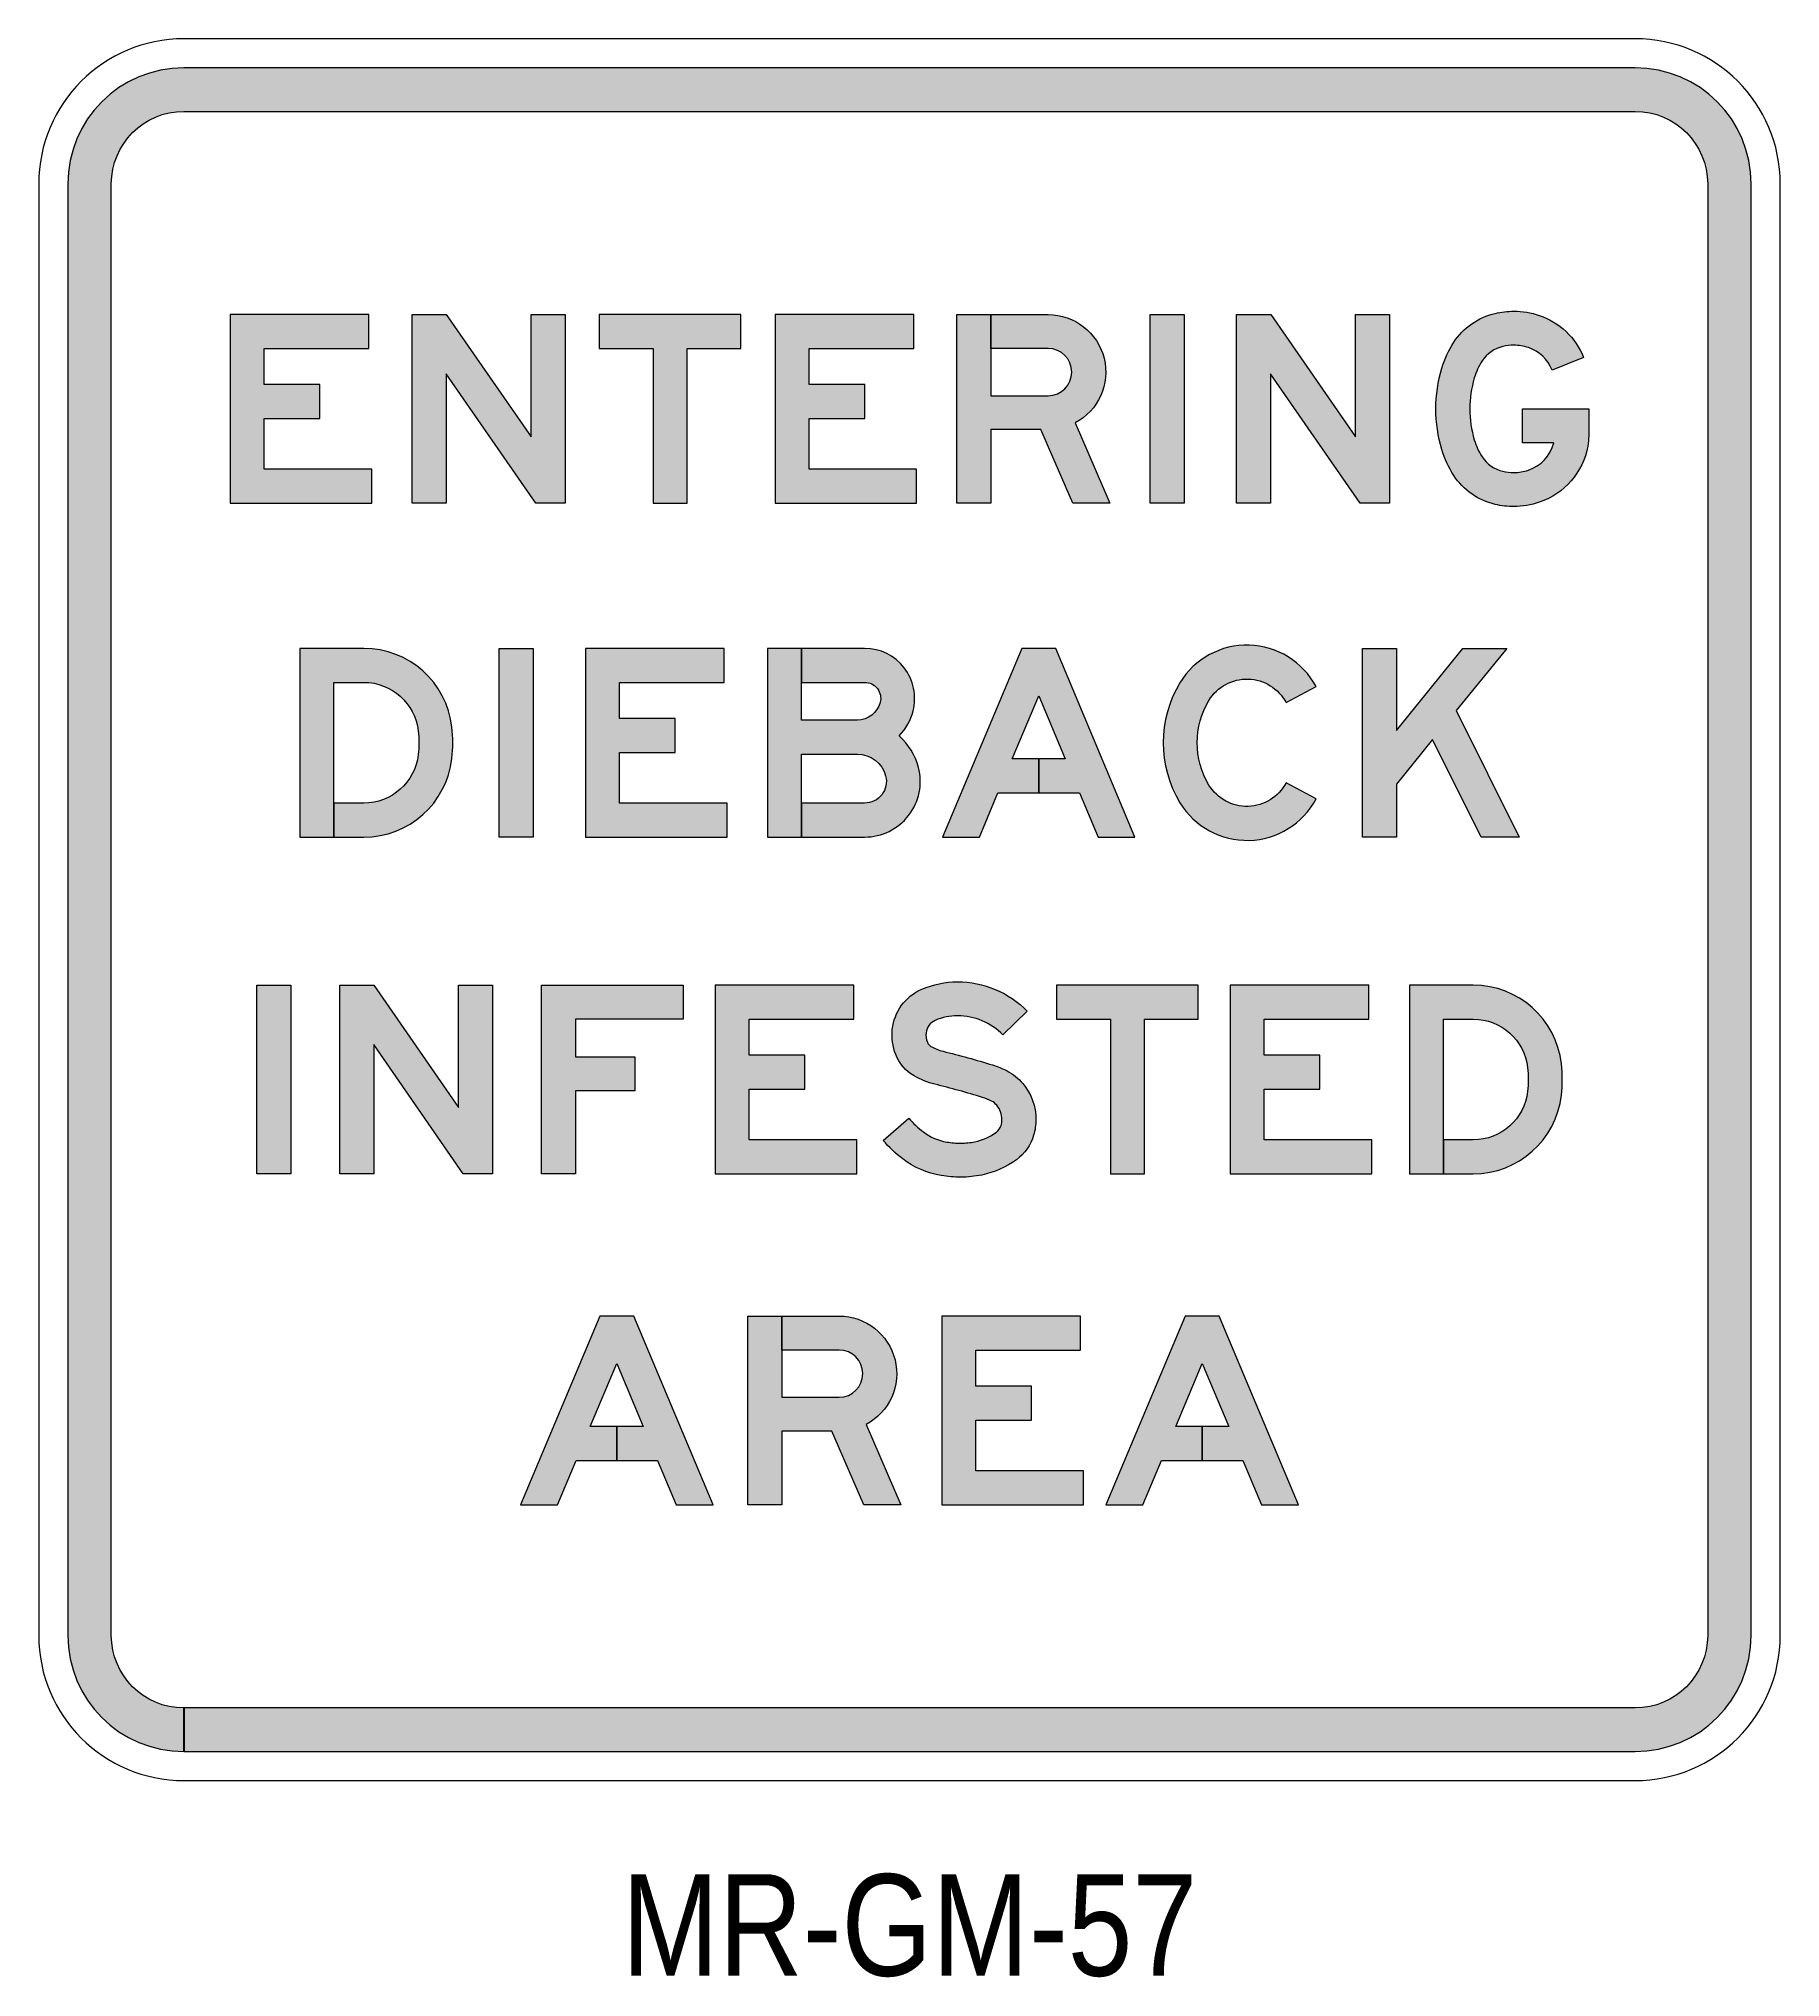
# Model space of a CAD drawing. Header units: millimetres. Extents: x 5.9 to 65.9, y 0.4 to 67.2.
import ezdxf
from ezdxf.enums import TextEntityAlignment as Align

# ---------------------------------------------------------------- set-up
doc = ezdxf.new("R2010")
doc.units = ezdxf.units.MM
doc.layers.add('GSBWFILL', color=7, linetype='Continuous', lineweight=0)
doc.layers.add('GSCOLORFILL', color=7, linetype='Continuous', lineweight=0)
doc.layers.add('T35', color=3, linetype='Continuous')
doc.layers.get('GSCOLORFILL').off()
doc.styles.add('T35', font='ARIALN.TTF', dxfattribs={"height": 3.5})
doc.styles.add('TSText', font='isocp2.shx')

# ---------------------------------------------------------------- blocks, each defined once
blk = doc.blocks.new('*U36')
at = {"layer": 'GSBWFILL', "transparency": 33554687}
blk.add_hatch(color=256, dxfattribs=at).paths.add_polyline_path([(-249.8500000000004, -290), (250, -290, 0.414213562373095), (290, -250), (290, 250, 0.414213562373095), (250, 290), (-250, 290, 0.414213562373095), (-290, 250), (-290, -250, 0.414213562373095), (-250, -290), (-250, -275, -0.414213562373095), (-275, -250), (-275, 250, -0.414213562373095), (-250, 275), (250, 275, -0.414213562373095), (275, 250), (275, -250, -0.414213562373095), (250, -275), (-249.8500000000004, -275)])
at = {"layer": 'GSBWFILL', "linetype": 'Continuous', "transparency": 33554687}
for points in [[(-250, -300), (250, -300, 0.414213562373095), (300, -250), (300, 250, 0.414213562373095), (250, 300), (-250, 300, 0.414213562373095), (-300, 250), (-300, -250, 0.414213562373095), (-250, -300)], [(-249.8500000000004, -290), (250, -290, 0.414213562373095), (290, -250), (290, 250, 0.414213562373095), (250, 290), (-250, 290, 0.414213562373095), (-290, 250), (-290, -250, 0.414213562373095), (-250, -290), (-250, -275, -0.414213562373095), (-275, -250), (-275, 250, -0.414213562373095), (-250, 275), (250, 275, -0.414213562373095), (275, 250), (275, -250, -0.414213562373095), (250, -275), (-249.8500000000004, -275), (-249.8500000000004, -290)]]:
    blk.add_lwpolyline(points, format="xyb", close=True, dxfattribs=at)
at = {"layer": 'GSBWFILL', "color": 250, "transparency": 33554687, "style": 'TSText'}
for s in ['levels:GSCOLORFILL|GSBWFILL|GSOUTLINE', 'panelStyle:MR-W5-11 Entry_Exit.ssm', 'chevronShoulderRadius:300.000', 'constructPanels:900|600|450', 'panelBorderRadius:300.000', 'chevronTipRadius:300.000', 'constructPanelMode:0', 'panelRoundCorners:0', 'panelStation:none', 'panelHeightLock:1', 'panelWidthLock:1', 'heightRounding:2', 'legendMaterial:0', 'panelName:name', 'panelStandard:2', 'widthRounding:2', 'panelMounting:1', 'panelMaterial:0', 'panelQuantity:1', 'marginAlign:9', 'panelShape:0', 'panelSizes:', 'version:2']:
    blk.add_text(s, height=0.001, dxfattribs=at).set_placement((0, 299.9979999999996), align=Align.CENTER)
blk = doc.blocks.new('*U9')
at = {"layer": 'GSBWFILL', "linetype": 'Continuous'}
blk.add_hatch(color=256, dxfattribs=at).paths.add_polyline_path([(0, 0), (36, 0), (36, 200), (0, 200)])
at = {"layer": 'GSBWFILL'}
blk.add_lwpolyline([(0, 0), (0, 200), (36, 200), (36, 0)], close=True, dxfattribs=at)
blk = doc.blocks.new('*U10')
at = {"layer": 'GSBWFILL', "linetype": 'Continuous'}
blk.add_hatch(color=256, dxfattribs=at).paths.add_polyline_path([(131, 0), (162, 0), (162, 200), (126, 200), (126, 70.38686046613338), (36.12227550571287, 200), (0, 200), (0, 0), (36, 0), (36, 137)])
at = {"layer": 'GSBWFILL'}
blk.add_lwpolyline([(162, 200), (162, 0), (131, 0), (36, 137), (36, 0), (0, 0), (0, 200), (36.12227550571288, 200), (126, 70.38686046613333), (126, 200)], close=True, dxfattribs=at)
blk = doc.blocks.new('*U11')
at = {"layer": 'GSBWFILL', "linetype": 'Continuous'}
blk.add_hatch(color=256, dxfattribs=at).paths.add_polyline_path([(0, 200), (0, 0), (36, 0), (36, 88), (99.00000000000021, 88), (99.00000000000023, 124), (36.00000000000022, 124), (36.00000000000023, 164), (150, 164), (150, 200)])
at = {"layer": 'GSBWFILL'}
blk.add_lwpolyline([(36, 88), (36, 0), (0, 0), (0, 200), (150, 200), (150, 164), (36.00000000000023, 164), (36.00000000000023, 124), (99.00000000000023, 124), (99.00000000000023, 88)], close=True, dxfattribs=at)
blk = doc.blocks.new('*U12')
at = {"layer": 'GSBWFILL', "linetype": 'Continuous'}
blk.add_hatch(color=256, dxfattribs=at).paths.add_polyline_path([(0, 200), (0, 0), (150.0000000000001, 0), (149.9999999999999, 35.99999999999999), (35.99999999999989, 35.99999999999999), (36, 89.79369452008171), (95, 89.79369452008171), (95, 125.7936945200817), (36.00000000000001, 125.7936945200817), (35.99999999999989, 164), (146.9999999999999, 164), (147.0000000000001, 200)])
at = {"layer": 'GSBWFILL'}
blk.add_lwpolyline([(149.9999999999999, 35.99999999999999), (35.99999999999989, 35.99999999999999), (36, 89.79369452008171), (95, 89.79369452008171), (95, 125.7936945200817), (36, 125.7936945200817), (35.99999999999989, 164), (146.9999999999999, 164), (147.0000000000001, 200), (0, 200), (0, 0), (150.0000000000001, 0)], close=True, dxfattribs=at)
blk = doc.blocks.new('*U13')
at = {"layer": 'GSBWFILL'}
h = blk.add_hatch(color=256, dxfattribs=at)
edge = h.paths.add_edge_path()
edge.add_arc((102.1677367288178, 57.50820776820213), 23.83226327118223, 6.832938938193173e-14, 39.55608542603352)
edge.add_arc((107.1534970872967, 61.62635490903778), 17.36566120937627, 39.55608542603418, 63.01077826704883)
edge.add_arc((87.8050587171796, 23.63524046432323), 59.99999999999925, 63.01077826704869, 72.8961176715449)
edge.add_arc((-169.4735156778506, -812.46024808554), 934.7845053589897, 72.89611767154476, 76.10673573896845)
edge.add_arc((75.69239005524184, 178.7088812800609), 86.25543721979645, 240.1812424533808, 256.1067357389686, ccw=False)
edge.add_arc((55.0358952433962, 142.6679730541961), 44.71463987962718, 201.2247471099137, 240.1812424533812, ccw=False)
edge.add_arc((66.646312128295, 147.1771271481237), 57.16992995589305, 174.1420972584934, 201.2247471099137, ccw=False)
edge.add_arc((61.79447591919619, 147.6749130327941), 52.29262482017525, 113.3248090472218, 174.1420972584929, ccw=False)
edge.add_arc((78.90863453129744, 107.9835979516592), 95.5164020483408, 90.00000000000011, 113.32480904722209, ccw=False)
edge.add_arc((78.90863453129735, 100.0247905084006), 103.4752094915994, 44.43422151187508, 90, ccw=False)
edge.add_line((152.7955899241834, 172.4667452176714), (127.089622212566, 147.263506854134))
edge.add_arc((78.90863453129734, 100.0247905084006), 67.4752094915994, 44.43422151187518, 89.99999999999997)
edge.add_arc((78.90863453129748, 107.9835979516591), 59.51640204834086, 90.0000000000001, 113.324809047222)
edge.add_arc((61.79447591919633, 147.674913032794), 16.29262482017533, 113.3248090472216, 174.1420972584926)
edge.add_arc((66.64631212829485, 147.1771271481235), 21.16992995589287, 174.1420972584934, 201.2247471099135)
edge.add_arc((55.03589524339601, 142.6679730541961), 8.714639879627033, 201.2247471099151, 240.1812424533825)
edge.add_arc((75.69239005524224, 178.7088812800619), 50.25543721979742, 240.1812424533807, 256.1067357389685)
edge.add_arc((-169.4735156778484, -812.4602480855314), 970.7845053589808, 72.8961176715448, 76.1067357389685, ccw=False)
edge.add_arc((87.80505871717845, 23.63524046432066), 96.00000000000209, 63.010778267048806, 72.89611767154503, ccw=False)
edge.add_arc((107.1534970872962, 61.62635490903731), 53.36566120937694, 39.55608542603369, 63.01077826704852, ccw=False)
edge.add_arc((102.1677367288177, 57.50820776820207), 59.83226327118229, 1.1368683772161603e-13, 39.55608542603352, ccw=False)
edge.add_arc((103.6269646087591, 57.50820776820174), 58.37303539124093, -16.502784206950082, 3.979039320256561e-13, ccw=False)
edge.add_arc((112.1326712234255, 54.9882530896153), 49.50189022294897, 306.067654283575, 343.4972157930495, ccw=False)
edge.add_arc((85.46325567343933, 91.60455398895405), 94.8010206486951, 281.64463353434644, 306.0676542835746, ccw=False)
edge.add_arc((82.48655818798457, 106.0487587405361), 109.5487587405361, 269.9999999999998, 281.6446335343465, ccw=False)
edge.add_arc((82.48655818798396, 125.621958325544), 129.121958325544, 260.73485717810445, 270.0000000000001, ccw=False)
edge.add_arc((76.4331664513607, 88.5145574524285), 91.52404945982235, 232.6491566250259, 260.73485717810445, ccw=False)
edge.add_arc((105.4234516809131, 126.4997735101296), 139.3080768815565, 220.820184332199, 232.6491566250259, ccw=False)
edge.add_line((0, 35.43586122804156), (27.24353350839601, 58.96860186692398))
edge.add_arc((105.4234516809135, 126.4997735101296), 103.3080768815567, 220.8201843321989, 232.6491566250257)
edge.add_arc((76.43316645136075, 88.5145574524285), 55.52404945982237, 232.6491566250259, 260.7348571781044)
edge.add_arc((82.4865581879839, 125.6219583255439), 93.12195832554396, 260.7348571781044, 270.0000000000001)
edge.add_arc((82.48655818798446, 106.0487587405378), 73.54875874053782, 269.9999999999997, 281.6446335343464)
edge.add_arc((85.46325567343933, 91.6045539889536), 58.80102064869467, 281.6446335343466, 306.0676542835747)
edge.add_arc((112.1326712234256, 54.98825308961523), 13.5018902229488, 306.0676542835752, 343.4972157930496)
edge.add_arc((103.626964608759, 57.50820776820193), 22.37303539124099, 343.49721579305, 360.0000000000006)
blk.add_lwpolyline([(126, 57.50820776820215, 0.1743304954717333), (120.5424491874822, 72.68538519644424, 0.1026991963822993), (115.0344314514025, 77.10075514903069, 0.04315969887402462), (105.4513640290994, 80.98162578056109, 0.01400988057183624), (54.98125867972931, 94.9768713488255, -0.06960013284270304), (32.801181761046, 103.8734304493072, -0.1716360035512778), (13.35436019429551, 126.4800560938415, -0.1187234951562883), (9.774919317474087, 153.0119854085295, -0.2717749908022042), (41.08956920335277, 195.6939243561421, -0.1021265273709435), (78.90863453129737, 203.5, -0.2014799836775048), (152.7955899241834, 172.4667452176714), (127.089622212566, 147.263506854134, 0.2014799836775047), (78.90863453129737, 167.5, 0.1021265273709431), (55.34352268787541, 162.6360234841711, 0.2717749908022039), (45.58692998058166, 149.3377654551959, 0.1187234951562877), (46.91239098258097, 139.5130361679643, 0.1716360035512769), (50.70247063465513, 135.1071279035569, 0.06960013284270296), (63.62535989294918, 129.923681134779, -0.01400988057183625), (116.039147216251, 115.3894569703044, -0.04315969887402459), (131.3720550919364, 109.1800639598556, -0.1026991963822996), (148.2985057980094, 95.61138182545061, -0.1743304954717333), (162, 57.50820776820215, -0.0721316908843222), (159.5953772349078, 40.92665027512463, -0.164784960601969), (141.2764200869867, 14.97476739013437, -0.1069707658156256), (104.597983862003, -1.245301655436165, -0.05085306687622443), (82.4865581879842, -3.500000000000014, -0.04044884992955392), (61.69748190355608, -1.815455447114473, -0.1231641550803296), (20.90607000580076, 15.7588484678444, -0.05165950962832984), (0, 35.43586122804156), (27.24353350839601, 58.96860186692398, 0.05165950962832951), (42.74705588697816, 44.37652370078759, 0.1231641550803296), (67.49360485541308, 33.71488312046684, 0.04044884992955369), (82.48655818798409, 32.49999999999999, 0.05085306687622443), (97.33170961648659, 34.01375758596934, 0.1069707658156254), (120.0817757135521, 44.07437305556637, 0.1647849606019683), (125.0783636679948, 51.15288000174188, 0.07213169088432243)], format="xyb", close=True, dxfattribs=at)
blk = doc.blocks.new('*U14')
at = {"layer": 'GSBWFILL', "linetype": 'Continuous'}
blk.add_hatch(color=256, dxfattribs=at).paths.add_polyline_path([(57.00000000000007, 163.9999999999999), (57.00000000000001, 0), (93, 0), (93.00000000000006, 163.9999999999999), (150, 163.9999999999999), (150, 200), (0, 200), (0, 164)])
at = {"layer": 'GSBWFILL'}
blk.add_lwpolyline([(0, 164), (57.00000000000006, 163.9999999999999), (57, 0), (93, 0), (93.00000000000006, 163.9999999999999), (150, 163.9999999999999), (150, 200), (0, 200)], close=True, dxfattribs=at)
blk = doc.blocks.new('*U15')
at = {"layer": 'GSBWFILL', "linetype": 'Continuous'}
blk.add_hatch(color=256, dxfattribs=at).paths.add_polyline_path([(0, 200), (0, 0), (150.0000000000001, 0), (149.9999999999999, 35.99999999999999), (35.99999999999989, 35.99999999999999), (36, 89.79369452008171), (95, 89.79369452008171), (95, 125.7936945200817), (36.00000000000001, 125.7936945200817), (35.99999999999989, 164), (146.9999999999999, 164), (147.0000000000001, 200)])
at = {"layer": 'GSBWFILL'}
blk.add_lwpolyline([(149.9999999999999, 35.99999999999999), (35.99999999999989, 35.99999999999999), (36, 89.79369452008171), (95, 89.79369452008171), (95, 125.7936945200817), (36, 125.7936945200817), (35.99999999999989, 164), (146.9999999999999, 164), (147.0000000000001, 200), (0, 200), (0, 0), (150.0000000000001, 0)], close=True, dxfattribs=at)
blk = doc.blocks.new('*U16')
at = {"layer": 'GSBWFILL', "linetype": 'Continuous'}
blk.add_hatch(color=256, dxfattribs=at).paths.add_polyline_path([(35.99999999999999, 164), (67.65928218272634, 164, -0.3813617437735931), (125.286421175144, 112.5660377358489, -0.05678630287894238), (125.2864211751439, 87.4339622641509, -0.3813617437735919), (67.6592821827264, 36), (36.00999999999999, 36), (36.00999999999999, 0), (67.65928218272637, 0, 0.3813617437735922), (161.0549902049202, 83.3584905660376, 0.05678630287894339), (161.0549902049202, 116.6415094339625, 0.3813617437735915), (67.65928218272632, 200), (0, 200), (0, 0), (36, 0)])
at = {"layer": 'GSBWFILL'}
blk.add_lwpolyline([(36.00999999999999, 0), (67.65928218272643, 0, 0.3813617437735924), (161.0549902049202, 83.35849056603772, 0.05678630287894275), (161.0549902049202, 116.6415094339623, 0.3813617437735923), (67.65928218272632, 200), (0, 200), (0, 0), (36, 0), (36, 164), (67.65928218272632, 164, -0.3813617437735922), (125.2864211751439, 112.5660377358491, -0.05678630287894275), (125.2864211751439, 87.43396226415092, -0.3813617437735924), (67.65928218272632, 36), (36.00999999999999, 36)], format="xyb", close=True, dxfattribs=at)
blk = doc.blocks.new('*U8')
at = {"layer": 'GSCOLORFILL', "color": 28, "true_color": 0x0a0a0a}
for name, p, xscale, yscale, zscale in [('*U9', (0, 0), 0.325, 0.325, 0.325), ('*U10', (28.6, 0), 0.325, 0.325, 0.325), ('*U11', (98.15, 0), 0.325, 0.325, 0.325), ('*U12', (157.95, 0), 0.3249999999999997, 0.3249999999999997, 0.3249999999999997), ('*U13', (215.8, 0), 0.325, 0.325, 0.325), ('*U14', (275.6, 0), 0.325, 0.325, 0.325), ('*U15', (335.4, 0), 0.3249999999999997, 0.3249999999999997, 0.3249999999999997), ('*U16', (397.15, 0), 0.3249999999999998, 0.3249999999999998, 0.3249999999999998)]:
    blk.add_blockref(name, p, dxfattribs=dict(at, xscale=xscale, yscale=yscale, zscale=zscale))
blk = doc.blocks.new('*U7')
at = {"layer": 'GSCOLORFILL'}
blk.add_blockref('*U8', (-224.9, 0), dxfattribs=at)
blk = doc.blocks.new('*U28')
at = {"layer": 'GSBWFILL', "linetype": 'Continuous'}
blk.add_hatch(color=256, dxfattribs=at).paths.add_polyline_path([(0, 200), (0, 0), (150.0000000000001, 0), (149.9999999999999, 35.99999999999999), (35.99999999999989, 35.99999999999999), (36, 89.79369452008171), (95, 89.79369452008171), (95, 125.7936945200817), (36.00000000000001, 125.7936945200817), (35.99999999999989, 164), (146.9999999999999, 164), (147.0000000000001, 200)])
at = {"layer": 'GSBWFILL'}
blk.add_lwpolyline([(149.9999999999999, 35.99999999999999), (35.99999999999989, 35.99999999999999), (36, 89.79369452008171), (95, 89.79369452008171), (95, 125.7936945200817), (36, 125.7936945200817), (35.99999999999989, 164), (146.9999999999999, 164), (147.0000000000001, 200), (0, 200), (0, 0), (150.0000000000001, 0)], close=True, dxfattribs=at)
blk = doc.blocks.new('*U29')
at = {"layer": 'GSBWFILL', "linetype": 'Continuous'}
blk.add_hatch(color=256, dxfattribs=at).paths.add_polyline_path([(131, 0), (162, 0), (162, 200), (126, 200), (126, 70.38686046613338), (36.12227550571287, 200), (0, 200), (0, 0), (36, 0), (36, 137)])
at = {"layer": 'GSBWFILL'}
blk.add_lwpolyline([(162, 200), (162, 0), (131, 0), (36, 137), (36, 0), (0, 0), (0, 200), (36.12227550571288, 200), (126, 70.38686046613333), (126, 200)], close=True, dxfattribs=at)
blk = doc.blocks.new('*U30')
at = {"layer": 'GSBWFILL', "linetype": 'Continuous'}
blk.add_hatch(color=256, dxfattribs=at).paths.add_polyline_path([(57.00000000000007, 163.9999999999999), (57.00000000000001, 0), (93, 0), (93.00000000000006, 163.9999999999999), (150, 163.9999999999999), (150, 200), (0, 200), (0, 164)])
at = {"layer": 'GSBWFILL'}
blk.add_lwpolyline([(0, 164), (57.00000000000006, 163.9999999999999), (57, 0), (93, 0), (93.00000000000006, 163.9999999999999), (150, 163.9999999999999), (150, 200), (0, 200)], close=True, dxfattribs=at)
blk = doc.blocks.new('*U31')
at = {"layer": 'GSBWFILL', "linetype": 'Continuous'}
blk.add_hatch(color=256, dxfattribs=at).paths.add_polyline_path([(0, 200), (0, 0), (150.0000000000001, 0), (149.9999999999999, 35.99999999999999), (35.99999999999989, 35.99999999999999), (36, 89.79369452008171), (95, 89.79369452008171), (95, 125.7936945200817), (36.00000000000001, 125.7936945200817), (35.99999999999989, 164), (146.9999999999999, 164), (147.0000000000001, 200)])
at = {"layer": 'GSBWFILL'}
blk.add_lwpolyline([(149.9999999999999, 35.99999999999999), (35.99999999999989, 35.99999999999999), (36, 89.79369452008171), (95, 89.79369452008171), (95, 125.7936945200817), (36, 125.7936945200817), (35.99999999999989, 164), (146.9999999999999, 164), (147.0000000000001, 200), (0, 200), (0, 0), (150.0000000000001, 0)], close=True, dxfattribs=at)
blk = doc.blocks.new('*U32')
at = {"layer": 'GSBWFILL'}
h = blk.add_hatch(color=256, dxfattribs=at)
edge = h.paths.add_edge_path()
edge.add_line((36.00499999523612, 163.9999999999999), (36.00499999523612, 200))
edge.add_line((36.00499999523612, 200), (96.68865915777639, 200))
edge.add_arc((96.68865914828642, 138.9999999985824), 61.00000000141762, -62.16300381389169, 89.99999999108633, ccw=False)
edge.add_line((125.1730801702538, 85.05894180339811), (161.9999999785624, 0))
edge.add_line((161.9999999785624, 0), (122.7706969207973, 0))
edge.add_line((122.7706969207973, 0), (88.99999998822256, 78))
edge.add_line((88.99999998822256, 78), (36.00999999523475, 78))
edge.add_line((36.00999999523475, 78), (35.99999999523612, 0))
edge.add_line((35.99999999523612, 0), (5.684341886080801e-14, 0))
edge.add_line((5.684341886080801e-14, 0), (5.684341886080801e-14, 200))
edge.add_line((5.684341886080801e-14, 200), (35.99279999523714, 200))
edge.add_line((35.99279999523714, 200), (36.00999999523475, 114))
edge.add_line((36.00999999523475, 114), (96.68865915777667, 114.000000001654))
edge.add_arc((96.68865915777644, 138.9999999999999), 24.99999999834591, 270.0000000000005, 449.9999999999999)
edge.add_line((96.6886591577765, 163.9999999983459), (36.00499999523612, 163.9999999999999))
blk.add_lwpolyline([(36.00499999523612, 163.9999999999999), (36.00499999523612, 200), (96.68865915777639, 200, -0.7824316467772549), (125.1730801702538, 85.05894180339811), (161.9999999785624, 0), (122.7706969207973, 0), (88.99999998822256, 78), (36.00999999523475, 78), (35.99999999523612, 0), (5.684341886080801e-14, 0), (5.684341886080801e-14, 200), (35.99279999523714, 200), (36.00999999523475, 114), (96.68865915777667, 114.000000001654, 0.9999999999999943), (96.6886591577765, 163.9999999983459)], format="xyb", close=True, dxfattribs=at)
blk = doc.blocks.new('*U33')
at = {"layer": 'GSBWFILL', "linetype": 'Continuous'}
blk.add_hatch(color=256, dxfattribs=at).paths.add_polyline_path([(0, 0), (36, 0), (36, 200), (0, 200)])
at = {"layer": 'GSBWFILL'}
blk.add_lwpolyline([(0, 0), (0, 200), (36, 200), (36, 0)], close=True, dxfattribs=at)
blk = doc.blocks.new('*U34')
at = {"layer": 'GSBWFILL', "linetype": 'Continuous'}
blk.add_hatch(color=256, dxfattribs=at).paths.add_polyline_path([(131, 0), (162, 0), (162, 200), (126, 200), (126, 70.38686046613338), (36.12227550571287, 200), (0, 200), (0, 0), (36, 0), (36, 137)])
at = {"layer": 'GSBWFILL'}
blk.add_lwpolyline([(162, 200), (162, 0), (131, 0), (36, 137), (36, 0), (0, 0), (0, 200), (36.12227550571288, 200), (126, 70.38686046613333), (126, 200)], close=True, dxfattribs=at)
blk = doc.blocks.new('*U35')
at = {"layer": 'GSBWFILL'}
h = blk.add_hatch(color=256, dxfattribs=at)
edge = h.paths.add_edge_path()
edge.add_line((124.9539293998874, 64.00000000000058), (91.94101610818628, 64.00000000000055))
edge.add_line((91.94101610818628, 64.00000000000055), (91.94101610818628, 100.0000000000006))
edge.add_line((91.94101610818628, 100.0000000000006), (162.0000000000001, 100.0000000000006))
edge.add_line((162.0000000000001, 100.0000000000006), (162.0000000000001, 71.214695290947))
edge.add_arc((102.6031196883542, 71.21469529094692), 59.39688031164584, -10.323529323198386, 1.1368683772161603e-13, ccw=False)
edge.add_arc((84.64927900138325, 74.48507819232933), 77.64614878286925, 288.79850981199, 349.6764706768015, ccw=False)
edge.add_arc((82.60180716103109, 80.50000000000054), 83.99999999999999, 269.99999999999363, 288.79850981198996, ccw=False)
edge.add_arc((82.60180716102195, 83.30243830921908), 86.80243830921853, 256.8684975468394, 269.9999999999999, ccw=False)
edge.add_arc((79.24349315913557, 68.90680296235587), 72.02026695399728, 213.2258247591346, 256.8684975468393, ccw=False)
edge.add_arc((106.2242357779448, 86.57987978555103), 104.2739197186221, 196.5375582815805, 213.2258247591346, ccw=False)
edge.add_arc((151.4209855550677, 100.0000000000005), 151.4209855550677, 180, 196.5375582815805, ccw=False)
edge.add_arc((151.4209855550678, 100.0000000000007), 151.4209855550677, 163.4624417184195, 180.0000000000001, ccw=False)
edge.add_arc((106.2242357779446, 113.4201202144501), 104.2739197186219, 146.7741752408664, 163.4624417184193, ccw=False)
edge.add_arc((79.24349315913604, 131.0931970376447), 72.020266953998, 103.13150245316069, 146.7741752408668, ccw=False)
edge.add_arc((82.60180716102161, 116.6975616907832), 86.80243830921734, 90.00000000000011, 103.13150245316041, ccw=False)
edge.add_arc((82.60180716103075, 119.4999999999995), 84.00000000000111, 71.20149018800981, 90.00000000000642, ccw=False)
edge.add_arc((84.64927900138329, 125.5149218076718), 77.64614878286916, 22.036721864376887, 71.2014901880097, ccw=False)
edge.add_line((156.6228775257866, 154.6478162100389), (123.2529089247145, 141.1405886794366))
edge.add_arc((84.64927900138329, 125.5149218076719), 41.64614878286918, 22.03672186437691, 71.2014901880097)
edge.add_arc((82.60180716103093, 119.4999999999997), 48.00000000000092, 71.20149018801003, 90.00000000000655)
edge.add_arc((82.60180716102353, 116.6975616907663), 50.80243830923425, 89.99999999999785, 103.1315024531581)
edge.add_arc((79.24349315913592, 131.0931970376448), 36.02026695399781, 103.1315024531608, 146.7741752408669)
edge.add_arc((106.224235777945, 113.42012021445), 68.27391971862232, 146.7741752408664, 163.4624417184192)
edge.add_arc((151.4209855550674, 100.0000000000007), 115.4209855550674, 163.4624417184194, 180.0000000000001)
edge.add_arc((151.4209855550677, 100.0000000000005), 115.4209855550676, 180, 196.5375582815805)
edge.add_arc((106.2242357779448, 86.57987978555096), 68.27391971862207, 196.5375582815805, 213.2258247591345)
edge.add_arc((79.24349315913548, 68.90680296235578), 36.02026695399718, 213.2258247591346, 256.8684975468394)
edge.add_arc((82.6018071610219, 83.30243830921897), 50.80243830921842, 256.8684975468394, 269.9999999999999)
edge.add_arc((82.60180716102903, 80.50000000001245), 48.00000000001189, 269.9999999999915, 288.7985098119877)
edge.add_arc((84.64927900138332, 74.48507819232941), 41.64614878286928, 288.79850981199, 345.4179690683337)
blk.add_lwpolyline([(124.9539293998874, 64.00000000000058), (91.94101610818628, 64.00000000000055), (91.94101610818628, 100.0000000000006), (162.0000000000001, 100.0000000000006), (162.0000000000001, 71.214695290947, -0.04507538502769052), (161.0384552252248, 60.57040332532851, -0.2720592993747703), (109.6700573784569, 0.9807581137323957, -0.08220841963923342), (82.6018071610218, -3.499999999999442, -0.0573597717839201), (62.88144017523639, -1.230220600646202, -0.1927627540990239), (18.99728476208374, 29.44399482730252, -0.07294526850981733), (6.263778553494561, 56.89895451418379, -0.07228421252994335), (7.105427357601002e-14, 100.0000000000006, -0.07228421252994391), (6.263778553494618, 143.1010454858177, -0.07294526850981198), (18.99728476208266, 170.556005172697, -0.19276275409903), (62.88144017523668, 201.2302206006474, -0.05735977178391904), (82.60180716102145, 203.5000000000006, -0.08220841963923443), (109.6700573784573, 199.0192418862686, -0.2178742305443249), (156.6228775257866, 154.6478162100389), (123.2529089247145, 141.1405886794366, 0.2178742305443251), (98.069378713846, 164.9395667921538, 0.08220841963923443), (82.60180716102543, 167.5000000000006, 0.05735977178391912), (71.06016447511469, 166.171577317905, 0.1927627540990301), (49.11191213050456, 150.8301536458023, 0.07294526850981185), (40.77457923875501, 132.8538685056815, 0.07228421252994412), (36.00000000000007, 100.0000000000006, 0.07228421252994335), (40.77457923875495, 67.14613149431985, 0.07294526850981733), (49.11191213050519, 49.16984635419787, 0.192762754099024), (71.06016447511452, 33.82842268209625, 0.05735977178392032), (82.60180716102185, 32.50000000000055, 0.0822084196392332), (98.06937871384584, 35.06043320784734, 0.2522008711480704)], format="xyb", close=True, dxfattribs=at)
blk = doc.blocks.new('*U27')
at = {"layer": 'GSBWFILL', "color": 28, "true_color": 0x0a0a0a, "yscale": 0.325}
for name, p, xscale, zscale in [('*U28', (0, 0), 0.325, 0.325), ('*U29', (62.65909090909099, 0), 0.325, 0.325), ('*U30', (127.1318181818178, 0), 0.325, 0.325), ('*U31', (187.704545454545, 0), 0.325, 0.325), ('*U32', (250.363636363636, 0), 0.3250000000430077, 0.3250000000430077), ('*U33', (316.9227272727267, 0), 0.325, 0.325), ('*U34', (346.7045454545441, 0), 0.325, 0.325), ('*U35', (415.3499999999976, 0), 0.325, 0.325)]:
    blk.add_blockref(name, p, dxfattribs=dict(at, xscale=xscale, zscale=zscale))
blk = doc.blocks.new('*U26')
at = {"layer": 'GSBWFILL'}
blk.add_blockref('*U27', (-234, 0), dxfattribs=at)
blk = doc.blocks.new('*U19')
at = {"layer": 'GSBWFILL', "linetype": 'Continuous'}
blk.add_hatch(color=256, dxfattribs=at).paths.add_polyline_path([(35.99999999999999, 164), (67.65928218272634, 164, -0.3813617437735931), (125.286421175144, 112.5660377358489, -0.05678630287894238), (125.2864211751439, 87.4339622641509, -0.3813617437735919), (67.6592821827264, 36), (36.00999999999999, 36), (36.00999999999999, 0), (67.65928218272637, 0, 0.3813617437735922), (161.0549902049202, 83.3584905660376, 0.05678630287894339), (161.0549902049202, 116.6415094339625, 0.3813617437735915), (67.65928218272632, 200), (0, 200), (0, 0), (36, 0)])
at = {"layer": 'GSBWFILL'}
blk.add_lwpolyline([(36.00999999999999, 0), (67.65928218272643, 0, 0.3813617437735924), (161.0549902049202, 83.35849056603772, 0.05678630287894275), (161.0549902049202, 116.6415094339623, 0.3813617437735923), (67.65928218272632, 200), (0, 200), (0, 0), (36, 0), (36, 164), (67.65928218272632, 164, -0.3813617437735922), (125.2864211751439, 112.5660377358491, -0.05678630287894275), (125.2864211751439, 87.43396226415092, -0.3813617437735924), (67.65928218272632, 36), (36.00999999999999, 36)], format="xyb", close=True, dxfattribs=at)
blk = doc.blocks.new('*U20')
at = {"layer": 'GSBWFILL', "linetype": 'Continuous'}
blk.add_hatch(color=256, dxfattribs=at).paths.add_polyline_path([(0, 0), (36, 0), (36, 200), (0, 200)])
at = {"layer": 'GSBWFILL'}
blk.add_lwpolyline([(0, 0), (0, 200), (36, 200), (36, 0)], close=True, dxfattribs=at)
blk = doc.blocks.new('*U21')
at = {"layer": 'GSBWFILL', "linetype": 'Continuous'}
blk.add_hatch(color=256, dxfattribs=at).paths.add_polyline_path([(0, 200), (0, 0), (150.0000000000001, 0), (149.9999999999999, 35.99999999999999), (35.99999999999989, 35.99999999999999), (36, 89.79369452008171), (95, 89.79369452008171), (95, 125.7936945200817), (36.00000000000001, 125.7936945200817), (35.99999999999989, 164), (146.9999999999999, 164), (147.0000000000001, 200)])
at = {"layer": 'GSBWFILL'}
blk.add_lwpolyline([(149.9999999999999, 35.99999999999999), (35.99999999999989, 35.99999999999999), (36, 89.79369452008171), (95, 89.79369452008171), (95, 125.7936945200817), (36, 125.7936945200817), (35.99999999999989, 164), (146.9999999999999, 164), (147.0000000000001, 200), (0, 200), (0, 0), (150.0000000000001, 0)], close=True, dxfattribs=at)
blk = doc.blocks.new('*U22')
at = {"layer": 'GSBWFILL', "linetype": 'Continuous'}
blk.add_hatch(color=256, dxfattribs=at).paths.add_polyline_path([(103, 164, -0.4903143948258681), (119.4601792213815, 142.75, -0.341998713119647), (95.25403330758509, 124), (36, 124), (36, 200), (0, 200), (0, 0), (36, 0), (36, 88), (95.25403330758523, 87.99999999999997, -0.3419987131196445), (125.2696542406927, 64.75000000000016, -0.4903143948258705), (103.0000000000001, 36), (36.00999999999999, 36), (36.00999999999999, 0), (103, 0, 0.4903143948258726), (160.1265043565592, 73.7500000000008, 0.1495160838126925), (139.6564932608971, 107.1739130434783, 0.126378537699515), (154.317029337248, 133.7499999999985, 0.4903143948258775), (103.0000000000001, 200), (36.00999999999998, 199.9999999999999), (36.00999999999999, 164)])
at = {"layer": 'GSBWFILL'}
blk.add_lwpolyline([(36, 0), (36, 88), (95.25403330758513, 87.99999999999997, -0.3419987131196467), (125.2696542406927, 64.75, -0.4903143948258692), (103, 36), (36.00999999999999, 36), (36.00999999999999, 0), (103, 0, 0.4903143948258681), (160.1265043565594, 73.74999999999997, 0.1495160838126957), (139.6564932608972, 107.1739130434783, 0.1263785376995213), (154.3170293372483, 133.75, 0.4903143948258681), (103, 200), (36.00999999999999, 200), (36.00999999999999, 164), (103, 164, -0.4903143948258684), (119.4601792213815, 142.75, -0.3419987131196464), (95.25403330758513, 124), (36, 124), (36, 200), (0, 200), (0, 0)], format="xyb", close=True, dxfattribs=at)
blk = doc.blocks.new('*U23')
at = {"layer": 'GSBWFILL', "linetype": 'Continuous'}
blk.add_hatch(color=256, dxfattribs=at).paths.add_polyline_path([(0, 0), (39.04631096531398, 0), (58.78631096531399, 47), (102, 47), (101.9999999999999, 82.99999999999997), (73.90631096531399, 82.99999999999997), (102, 149.8897357968715), (130.093689034686, 83), (102.01, 83), (102.0099999999999, 46.99999999999999), (145.213689034686, 47), (164.953689034686, 0), (204, 0), (120, 200), (84, 200)])
at = {"layer": 'GSBWFILL'}
blk.add_lwpolyline([(130.093689034686, 82.99999999999999), (102.01, 83), (102.0099999999999, 47), (145.213689034686, 47), (164.953689034686, 0), (204, 0), (120, 200), (84, 200), (0, 0), (39.04631096531398, 0), (58.78631096531399, 47), (102, 47), (101.9999999999999, 82.99999999999997), (73.90631096531399, 83), (102, 149.8897357968715)], close=True, dxfattribs=at)
blk = doc.blocks.new('*U24')
at = {"layer": 'GSBWFILL', "linetype": 'Continuous'}
blk.add_hatch(color=256, dxfattribs=at).paths.add_polyline_path([(17.77574671751161, 36.44170698595357, 0.5815667301369785), (162, 40.50000000000009), (130.2216999024332, 57.41566265060243, -0.5815667301369766), (48.55254442921699, 55.11759311252785, -0.2796762762899116), (48.55254442921682, 144.8824068874721, -0.5815667301369785), (130.2216999024332, 142.5843373493976), (162, 159.5, 0.5815667301369781), (17.77574671751162, 163.5582930140466, 0.2796762762899115)])
at = {"layer": 'GSBWFILL'}
blk.add_lwpolyline([(130.2216999024332, 57.41566265060243, -0.5815667301369776), (48.55254442921694, 55.11759311252789, -0.2796762762899119), (48.55254442921688, 144.8824068874722, -0.5815667301369777), (130.2216999024332, 142.5843373493976), (162, 159.5, 0.5815667301369777), (17.77574671751165, 163.5582930140466, 0.2796762762899119), (17.77574671751165, 36.44170698595346, 0.5815667301369778), (162, 40.50000000000009)], format="xyb", close=True, dxfattribs=at)
blk = doc.blocks.new('*U25')
at = {"layer": 'GSBWFILL', "linetype": 'Continuous'}
blk.add_hatch(color=256, dxfattribs=at).paths.add_polyline_path([(36, 113.0891548162445), (36, 200), (0, 200), (0, 0), (36, 0), (36, 56.00000000000001), (74.43346245439369, 103.3027230207923), (125.7957305235003, 0), (166, 0), (99.375, 134), (153, 200), (106.6150617118013, 200)])
at = {"layer": 'GSBWFILL'}
blk.add_lwpolyline([(153, 200), (99.375, 134), (166, 0), (125.7957305235003, 0), (74.43346245439369, 103.3027230207923), (36, 56), (36, 0), (0, 0), (0, 200), (36, 200), (36, 113.0891548162445), (106.6150617118013, 200)], close=True, dxfattribs=at)
blk = doc.blocks.new('*U18')
at = {"layer": 'GSCOLORFILL', "color": 28, "true_color": 0x0a0a0a}
for name, p, xscale, yscale, zscale in [('*U19', (0, 0), 0.3250000000000001, 0.3250000000000001, 0.3250000000000001), ('*U20', (68.64188034188034, 0), 0.325, 0.325, 0.325), ('*U21', (98.41965811965812, 0), 0.3249999999999997, 0.3249999999999997, 0.3249999999999997), ('*U22', (161.075641025641, 0), 0.325, 0.325, 0.325), ('*U23', (221.3739316239316, 0), 0.325, 0.325, 0.325), ('*U24', (297.4081196581197, 0), 0.325, 0.325, 0.325), ('*U25', (366.05, 0), 0.3250000000000002, 0.3250000000000002, 0.3250000000000002)]:
    blk.add_blockref(name, p, dxfattribs=dict(at, xscale=xscale, yscale=yscale, zscale=zscale))
blk = doc.blocks.new('*U17')
at = {"layer": 'GSCOLORFILL'}
blk.add_blockref('*U18', (-210, 0), dxfattribs=at)
blk = doc.blocks.new('*U3')
at = {"layer": 'GSBWFILL', "linetype": 'Continuous'}
blk.add_hatch(color=256, dxfattribs=at).paths.add_polyline_path([(0, 0), (39.04631096531398, 0), (58.78631096531399, 47), (102, 47), (101.9999999999999, 82.99999999999997), (73.90631096531399, 82.99999999999997), (102, 149.8897357968715), (130.093689034686, 83), (102.01, 83), (102.0099999999999, 46.99999999999999), (145.213689034686, 47), (164.953689034686, 0), (204, 0), (120, 200), (84, 200)])
at = {"layer": 'GSBWFILL'}
blk.add_lwpolyline([(130.093689034686, 82.99999999999999), (102.01, 83), (102.0099999999999, 47), (145.213689034686, 47), (164.953689034686, 0), (204, 0), (120, 200), (84, 200), (0, 0), (39.04631096531398, 0), (58.78631096531399, 47), (102, 47), (101.9999999999999, 82.99999999999997), (73.90631096531399, 83), (102, 149.8897357968715)], close=True, dxfattribs=at)
blk = doc.blocks.new('*U4')
at = {"layer": 'GSBWFILL'}
h = blk.add_hatch(color=256, dxfattribs=at)
edge = h.paths.add_edge_path()
edge.add_line((36.00499999523612, 163.9999999999999), (36.00499999523612, 200))
edge.add_line((36.00499999523612, 200), (96.68865915777639, 200))
edge.add_arc((96.68865914828642, 138.9999999985824), 61.00000000141762, -62.16300381389169, 89.99999999108633, ccw=False)
edge.add_line((125.1730801702538, 85.05894180339811), (161.9999999785624, 0))
edge.add_line((161.9999999785624, 0), (122.7706969207973, 0))
edge.add_line((122.7706969207973, 0), (88.99999998822256, 78))
edge.add_line((88.99999998822256, 78), (36.00999999523475, 78))
edge.add_line((36.00999999523475, 78), (35.99999999523612, 0))
edge.add_line((35.99999999523612, 0), (5.684341886080801e-14, 0))
edge.add_line((5.684341886080801e-14, 0), (5.684341886080801e-14, 200))
edge.add_line((5.684341886080801e-14, 200), (35.99279999523714, 200))
edge.add_line((35.99279999523714, 200), (36.00999999523475, 114))
edge.add_line((36.00999999523475, 114), (96.68865915777667, 114.000000001654))
edge.add_arc((96.68865915777644, 138.9999999999999), 24.99999999834591, 270.0000000000005, 449.9999999999999)
edge.add_line((96.6886591577765, 163.9999999983459), (36.00499999523612, 163.9999999999999))
blk.add_lwpolyline([(36.00499999523612, 163.9999999999999), (36.00499999523612, 200), (96.68865915777639, 200, -0.7824316467772549), (125.1730801702538, 85.05894180339811), (161.9999999785624, 0), (122.7706969207973, 0), (88.99999998822256, 78), (36.00999999523475, 78), (35.99999999523612, 0), (5.684341886080801e-14, 0), (5.684341886080801e-14, 200), (35.99279999523714, 200), (36.00999999523475, 114), (96.68865915777667, 114.000000001654, 0.9999999999999943), (96.6886591577765, 163.9999999983459)], format="xyb", close=True, dxfattribs=at)
blk = doc.blocks.new('*U5')
at = {"layer": 'GSBWFILL', "linetype": 'Continuous'}
blk.add_hatch(color=256, dxfattribs=at).paths.add_polyline_path([(0, 200), (0, 0), (150.0000000000001, 0), (149.9999999999999, 35.99999999999999), (35.99999999999989, 35.99999999999999), (36, 89.79369452008171), (95, 89.79369452008171), (95, 125.7936945200817), (36.00000000000001, 125.7936945200817), (35.99999999999989, 164), (146.9999999999999, 164), (147.0000000000001, 200)])
at = {"layer": 'GSBWFILL'}
blk.add_lwpolyline([(149.9999999999999, 35.99999999999999), (35.99999999999989, 35.99999999999999), (36, 89.79369452008171), (95, 89.79369452008171), (95, 125.7936945200817), (36, 125.7936945200817), (35.99999999999989, 164), (146.9999999999999, 164), (147.0000000000001, 200), (0, 200), (0, 0), (150.0000000000001, 0)], close=True, dxfattribs=at)
blk = doc.blocks.new('*U6')
at = {"layer": 'GSBWFILL', "linetype": 'Continuous'}
blk.add_hatch(color=256, dxfattribs=at).paths.add_polyline_path([(1.4210854715202e-14, 2.842170943040401e-14), (39.04631096531399, 0), (58.78631096531399, 46.99999999999999), (102, 47), (101.9999999999999, 82.99999999999997), (73.90631096531399, 83), (102, 149.8897357968715), (130.093689034686, 82.99999999999997), (102.01, 83), (102.0099999999999, 47), (145.213689034686, 47), (164.953689034686, 0), (204, 2.842170943040401e-14), (120, 200), (84, 200)])
at = {"layer": 'GSBWFILL'}
blk.add_lwpolyline([(130.093689034686, 82.99999999999999), (102.01, 83), (102.0099999999999, 47), (145.213689034686, 47), (164.953689034686, 0), (204, 0), (120, 200), (84, 200), (0, 0), (39.04631096531398, 0), (58.78631096531399, 47), (102, 47), (101.9999999999999, 82.99999999999997), (73.90631096531399, 83), (102, 149.8897357968715)], close=True, dxfattribs=at)
blk = doc.blocks.new('*U2')
at = {"layer": 'GSCOLORFILL', "color": 28, "true_color": 0x0a0a0a, "yscale": 0.325}
for name, p, xscale, zscale in [('*U3', (0, 0), 0.325, 0.325), ('*U4', (78.34166666666624, 0), 0.3250000000430077, 0.3250000000430077), ('*U5', (145.1583333333319, 0), 0.325, 0.325), ('*U6', (201.699999999998, 0), 0.325, 0.325)]:
    blk.add_blockref(name, p, dxfattribs=dict(at, xscale=xscale, zscale=zscale))
blk = doc.blocks.new('*U1')
at = {"layer": 'GSCOLORFILL'}
blk.add_blockref('*U2', (-134, 0), dxfattribs=at)

msp = doc.modelspace()

# ---------------------------------------------------------------- block references
at = {"layer": 'GSBWFILL', "xscale": 0.1, "yscale": 0.1, "zscale": 0.1}
for name, p in [('*U36', (35.93562089297302, 37.19672006568362)), ('*U26', (35.9356208929732, 51.19672006568362))]:
    msp.add_blockref(name, p, dxfattribs=at)
at = {"layer": 'GSCOLORFILL', "xscale": 0.1, "yscale": 0.1, "zscale": 0.1}
for name, p in [('*U17', (35.93562089297302, 39.69672006568362)), ('*U7', (35.93562089297302, 28.09672006568362)), ('*U1', (35.93562089297311, 16.69672006568362))]:
    msp.add_blockref(name, p, dxfattribs=at)

# ---------------------------------------------------------------- texts
at = {"layer": 'T35', "insert": (35.93637089297226, 2.196720065683621), "char_height": 3.5, "width": 18.7549863574352, "attachment_point": 5, "style": 'T35'}
msp.add_mtext('MR-GM-57', dxfattribs=at)

doc.saveas('drawing.dxf')
